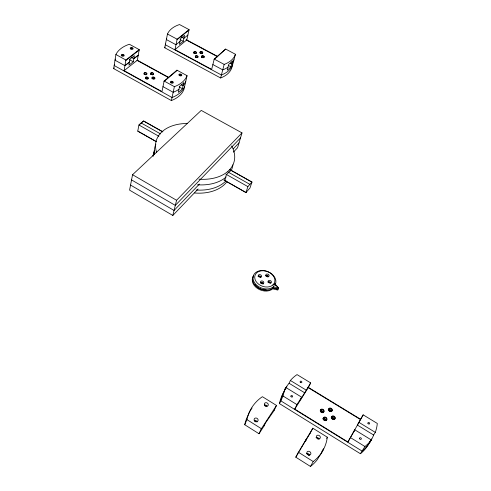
<?xml version="1.0" encoding="UTF-8"?>
<svg xmlns="http://www.w3.org/2000/svg" width="491" height="491" viewBox="0 0 491 491"><rect width="100%" height="100%" fill="white"/><g stroke="black" fill="none" stroke-linecap="round" stroke-linejoin="round"><path stroke-width="0.74" d="M113.703 68.623L115.888 54.519A37.316 22.66 12.2 0 1 129.372 44.264L139.223 49.622L137.351 60.215L124.106 70.673L161.956 91.596L164.135 81.033L176.95 70.17L187.059 75.675L183.916 89.472A36.813 22.752 12.1 0 1 171.365 100.563L113.703 68.623A36.813 22.752 12.1 0 1 114.115 67.85M124.106 70.673L125.874 60.006L139.223 49.622M133.276 61.768L134.338 55.655L129.986 59.049L128.949 65.18L133.276 61.768L129.311 59.589M233.36 152.149L237.57 147.748L242.002 132.901L201.249 110.407L132.558 174.716L129.575 190.146L172.814 215.451L198.088 189.029M164.718 47.774L167.474 34.026A35.524 20.794 14.3 0 1 179.516 24.55L189.066 29.626L186.795 39.949L174.968 49.616L211.652 69.397L214.229 59.086L225.639 49.069L235.435 54.274L231.801 67.746A35.064 20.898 14.2 0 1 220.625 77.977L164.718 47.774A35.064 20.898 14.2 0 1 165.056 47.056M174.968 49.616L177.159 39.212L189.066 29.626M176.95 70.17L176.834 70.686L164.025 81.549M183.266 41.287L184.561 35.327L180.676 38.464L179.393 44.442L183.266 41.287L180.056 39.568M171.365 100.563L174.391 86.668A37.316 22.66 12.2 0 0 187.059 75.675M182.4 88.73L183.763 82.691A37.224 22.678 12.2 0 1 179.638 86.293L178.294 92.345A37.003 22.721 12.1 0 0 182.4 88.73L179.19 86.968M172.814 215.451L176.576 200.273L242.002 132.901M225.639 49.069L214.107 59.589M220.625 77.977L224.166 64.407A35.524 20.794 14.3 0 0 235.435 54.274M230.88 66.794L232.464 60.902A35.438 20.812 14.3 0 1 228.794 64.223L227.229 70.133A35.242 20.861 14.2 0 0 230.88 66.794L228.247 65.383M230.254 171.218L230.617 170.021A40.201 26.895 14.5 0 1 226.431 174.489L224.663 180.492A39.943 26.913 14.5 0 0 225.265 179.976M224.043 180.142L245.948 192.57L247.881 186.623L251.938 182.038L229.997 169.671M251.938 182.038L249.993 187.979L245.948 192.57M273.045 287.965L273.499 286.738A11.815 8.807 21.2 0 1 254.412 282.534A11.815 8.807 21.2 0 1 263.397 270.566A11.815 8.807 21.2 0 1 275.371 284.307L278.655 288.027L278.188 289.199L273.045 287.965A11.796 8.807 21.2 0 1 258.119 287.794A11.796 8.807 21.2 0 1 253.565 275.592M275.083 285.044L275.371 284.307M264.195 425.777L259.009 433.743L244.733 424.74L246.942 419.621A52.298 43.306 33.1 0 1 262.397 396.697L276.494 405.443L274.113 410.568M259.009 433.743L261.335 428.674L246.942 419.621M264.176 425.814L265.447 423.052L274.131 410.525M310.674 382.9L300.283 399.944L301.652 397.188L285.811 387.467L284.51 390.253A50.076 40.017 33.1 0 1 289.082 383.268L290.39 380.476A50.272 40.066 33 0 1 297.03 374.602L310.674 382.9L308.422 387.424L294.747 409.101L347.923 441.968L354.846 429.84L371.276 439.924L369.606 442.563A50.076 40.017 33.1 0 0 373.626 435.02L375.296 432.368A50.272 40.066 33 0 0 377.297 423.445L363.168 414.846L347.923 441.968M369.913 441.575A49.732 39.937 33.4 0 1 360.406 453.727L279.489 403.633L283.049 396.028A50.272 40.066 33 0 1 285.811 387.467M294.747 409.101L296.963 404.609L301.652 397.188M295.791 457.195L298.418 452.248L313.221 461.558L310.465 466.45L295.791 457.195L299.215 451.475M300.707 448.989L299.946 450.253M301.081 448.283L306.452 439.107M306.488 439.12L305.396 441.157L310.177 433.179M310.159 433.222L312.835 428.213L327.325 437.205L326.625 438.445M373.626 435.02L357.374 425.071L363.168 414.846M353.244 432.503L354.846 429.84M298.178 452.708L312.835 428.213M360.406 453.727L364.942 446.522A50.272 40.066 33 0 0 371.276 439.924M261.12 429.14L276.494 405.443M199.414 184.07L174.053 210.449L130.557 185.058M233.219 148.896L239.031 142.85M240.51 137.897L175.305 205.391L131.551 179.915M180.044 41.416L175.993 44.736L166.363 39.562A35.34 20.837 14.3 0 1 166.731 38.789M187.869 35.064L183.91 38.316L181.339 36.942M177.048 39.722L188.955 30.135M124.941 65.628L129.471 62.075M133.816 58.674L138.235 55.201L133.804 58.717L131.152 57.263M129.464 62.124L124.935 65.677L115.011 60.203A37.113 22.703 12.2 0 1 115.612 59.098M125.788 60.534L139.131 50.143M273.199 284.657L275.838 285.289L278.655 288.027L273.505 286.793M272.708 287.744L275.212 288.364M275.555 288.463L278.188 289.199M230.353 63.149L231.672 63.855A35.34 20.837 14.3 0 0 233.974 59.699M186.795 39.949L217.63 56.44M186.052 39.888L217.759 56.846M167.474 34.026L177.159 39.212M214.229 59.086L224.166 64.407M212.861 64.56L222.736 69.875A35.34 20.837 14.3 0 0 228.008 67.187M137.351 60.215L168.677 77.369M136.952 60.332L168.499 77.615M181.148 84.661L183.082 85.716A37.113 22.703 12.2 0 0 185.794 81.236M115.888 54.519L125.874 60.006M164.135 81.033L174.391 86.668M162.975 86.643L173.176 92.265A37.113 22.703 12.2 0 0 178.963 89.331M162.834 131.803L143.55 120.933L138.928 124.99L137.756 131.165L156.341 141.715M162.791 131.883L143.507 121.007L138.953 125.009L158.881 136.277M229.948 169.751L251.895 182.124M141.236 123.002L160.569 133.92M227.898 171.942L249.894 184.364M225.946 174.213L247.881 186.623M137.799 131.085L156.383 141.635M224.086 180.062L245.991 192.49M132.558 174.716L176.576 200.273M308.422 387.424L360.547 419.228M307.802 387.411L360.695 419.688M290.39 380.476L306.126 390.1M358.976 422.395L375.296 432.368M289.082 383.268L304.751 392.861M283.049 396.028L296.963 404.609M350.519 437.628L364.942 446.522M274.162 283.381L275.838 285.289M276.433 288.481L277.832 290.071L272.701 288.843A11.784 8.807 21.2 0 1 257.548 288.512A11.784 8.807 21.2 0 1 253.491 276.102M273.401 285.983L273.462 286.456M279.489 403.633A49.732 39.937 33.4 0 1 284.043 391.867M371.595 438.911A49.935 39.986 33.2 0 1 362.07 451.082L280.797 400.834A49.935 39.986 33.2 0 1 286.922 386.804M329.651 411.305A8.586 6.892 33.3 0 1 330.161 411.636M328.197 409.868A1.933 1.541 33 0 1 330.388 409.666A1.933 1.541 33 0 1 331.523 411.654M331.186 417.694A1.952 1.559 33.8 0 1 333.364 417.596A1.952 1.559 33.8 0 1 334.451 419.578M320.427 410.599A1.939 1.553 32.6 0 1 322.464 410.912A1.939 1.553 32.6 0 1 323.305 412.728M322.839 418.878A1.952 1.571 33.5 0 1 324.993 418.627A1.952 1.571 33.5 0 1 326.208 420.566M320.384 411.691A1.203 0.964 32.6 0 1 321.838 411.219A1.203 0.964 32.6 0 1 322.55 412.698M323.342 419.443A1.215 0.976 33.5 0 1 325.484 420.523M331.689 418.234A1.209 0.97 33.8 0 1 333.702 419.553M328.731 410.378A1.203 0.957 33 0 1 330.24 410.261A1.203 0.957 33 0 1 330.744 411.685M310.465 466.45A51.426 43.005 31 0 0 317.419 459.484L318.935 456.82A51.635 43.067 30.9 0 0 323.526 448.86L322.004 451.536A51.426 43.005 31 0 0 322.464 450.376M327.325 437.205A51.813 43.116 30.7 0 1 313.221 461.558M315.983 437.567A2.105 1.725 34.8 0 1 319.089 439.255M306.611 453.586A2.142 1.78 35.9 0 1 309.637 455.366M316.959 438.389A0.982 0.804 34.8 0 1 318.027 439.193M307.108 454.562A1 0.829 35.9 0 1 308.587 455.433M252.073 408.003A52.12 43.257 33.2 0 0 249.133 412.827L247.93 415.619A51.911 43.19 33.4 0 0 244.733 424.74M254.148 420.394A2.081 1.755 28.6 0 1 257.069 421.99M264.348 405.081A2.05 1.7 28.2 0 1 267.092 406.272M254.602 421.333A0.97 0.816 28.6 0 1 256.007 421.996M264.913 405.959A0.957 0.792 28.2 0 1 265.993 406.315M184.61 86.441A36.923 22.733 12.1 0 1 172.034 97.506L114.182 65.524A36.923 22.733 12.1 0 1 114.593 64.751M150.639 74.393A1.436 0.878 12.2 0 1 152.959 74.663M151.989 78.75A1.442 0.89 12.3 0 1 154.039 78.806M144.09 74.325A1.436 0.884 11.9 0 1 146.079 74.423M145.551 78.615A1.442 0.89 12 0 1 147.41 78.793M145.103 74.454A0.89 0.546 11.9 0 1 145.993 74.865M151.952 74.509A0.89 0.546 12.2 0 1 152.591 74.884M232.605 64.781A35.168 20.88 14.2 0 1 221.404 74.994L165.326 44.749A35.168 20.88 14.2 0 1 165.663 44.03M200.083 53.237A1.363 0.81 14.3 0 1 202.212 53.734M201.979 57.202A1.369 0.816 14.4 0 1 203.624 57.699M193.712 53.28A1.369 0.81 14.1 0 1 195.473 53.261M195.516 57.195A1.375 0.822 14.1 0 1 197.462 57.693M196.148 57.447A0.853 0.509 14.1 0 1 196.928 57.699M202.053 57.551A0.853 0.509 14.4 0 1 203.053 57.699M201.095 53.458A0.847 0.503 14.3 0 1 201.703 53.752M226.001 180.848A39.851 26.919 14.5 0 1 196.093 190.011M153.204 156.193A39.851 26.919 14.5 0 1 154.321 150.516M232.912 164.835A40.072 26.901 14.5 0 1 231.2 170.506M226.161 176.975A40.072 26.901 14.5 0 1 197.517 184.782M154.573 154.733A40.072 26.901 14.5 0 1 155.88 144.139M231.642 145.962A40.311 26.882 14.6 0 1 198.978 179.19M156.672 152.584A40.311 26.882 14.6 0 1 187.415 123.486M226.584 182.167A39.722 26.931 14.5 0 1 194.626 193.006M152.983 155.935A39.722 26.931 14.5 0 1 154.383 151.922M265.649 275.69A1.706 1.264 21.3 0 1 267.319 275.463A1.706 1.264 21.3 0 1 268.589 276.66M266.036 276.2A1.056 0.786 21.3 0 1 267.399 276.01A1.056 0.786 21.3 0 1 267.908 277.163M267.841 282.098A1.712 1.283 21.7 0 1 269.584 281.797A1.712 1.283 21.7 0 1 270.885 283.104M268.301 282.546A1.062 0.792 21.7 0 1 270.265 283.074M258.014 276.323A1.706 1.277 20.8 0 1 259.647 275.991A1.706 1.277 20.8 0 1 261.003 277.127M258.505 276.715A1.062 0.792 20.8 0 1 259.837 276.574A1.062 0.792 20.8 0 1 260.377 277.685M260.463 282.503A1.718 1.289 21.2 0 1 262.39 282.552A1.718 1.289 21.2 0 1 263.299 284.068M260.77 283.043A1.068 0.798 21.2 0 1 262.617 284.062M272.793 285.026A10.151 7.561 21.2 0 0 274.414 282.871A10.409 7.752 21.2 0 0 263.87 270.768A10.409 7.752 21.2 0 0 255.946 281.288A10.409 7.752 21.2 0 0 272.769 285.062M275.457 283.209A11.796 8.807 21.2 0 1 275.175 284.774M266.22 289.942A10.372 7.752 21.2 0 1 254.939 284.375M328.737 410.507A1.939 1.541 32.9 0 0 331.904 411.071A1.939 1.541 32.9 0 0 330.296 408.334A1.939 1.541 32.9 0 0 328.737 410.507M331.658 418.442A1.952 1.559 33.7 0 0 334.85 419.007A1.952 1.559 33.7 0 0 333.223 416.233A1.952 1.559 33.7 0 0 331.658 418.442M320.488 411.575A1.939 1.559 32.6 0 0 323.673 412.145A1.939 1.559 32.6 0 0 322.071 409.396A1.939 1.559 32.6 0 0 320.488 411.575M323.366 419.541A1.958 1.571 33.4 0 0 326.57 420.112A1.958 1.571 33.4 0 0 324.956 417.332A1.958 1.571 33.4 0 0 323.366 419.541M328.909 410.267A1.939 1.547 32.9 0 0 332.076 410.771A1.939 1.547 32.9 0 0 330.406 408.052A1.939 1.547 32.9 0 0 328.909 410.267M331.83 418.203A1.952 1.559 33.7 0 0 335.015 418.706A1.952 1.559 33.7 0 0 333.334 415.957A1.952 1.559 33.7 0 0 331.83 418.203M320.654 411.335A1.939 1.559 32.5 0 0 323.839 411.845A1.939 1.559 32.5 0 0 322.182 409.113A1.939 1.559 32.5 0 0 320.654 411.335M323.538 419.308A1.958 1.571 33.4 0 0 326.736 419.811A1.958 1.571 33.4 0 0 325.06 417.049A1.958 1.571 33.4 0 0 323.538 419.308M367.992 423.463A0.957 0.749 35.8 0 0 369.533 423.837A0.957 0.749 35.8 0 0 368.809 422.456A0.957 0.749 35.8 0 0 367.992 423.463M359.651 438.764A0.976 0.773 36.8 0 0 361.223 439.144A0.976 0.773 36.8 0 0 360.486 437.727A0.976 0.773 36.8 0 0 359.651 438.764M291.003 396.593A0.939 0.761 29.4 0 0 292.556 396.777A0.939 0.761 29.4 0 0 291.715 395.488A0.939 0.761 29.4 0 0 291.003 396.593M300.259 382.213A0.921 0.737 29 0 0 301.781 382.397A0.921 0.737 29 0 0 300.946 381.139A0.921 0.737 29 0 0 300.259 382.213M316.621 437.647A2.111 1.725 34.7 0 0 320.083 438.254A2.111 1.725 34.7 0 0 318.352 435.21A2.111 1.725 34.7 0 0 316.621 437.647M307.022 453.678A2.148 1.78 35.7 0 0 310.533 454.519A2.148 1.78 35.7 0 0 309.017 451.321A2.148 1.78 35.7 0 0 307.022 453.678M254.473 420.67A2.087 1.755 28.5 0 0 257.953 420.836A2.087 1.755 28.5 0 0 255.928 418.001A2.087 1.755 28.5 0 0 254.473 420.67M264.723 405.265A2.056 1.7 28.1 0 0 268.141 405.437A2.056 1.7 28.1 0 0 266.128 402.681A2.056 1.7 28.1 0 0 264.723 405.265M151.167 74.399A1.436 0.878 12.3 0 0 153.45 74.147A1.436 0.878 12.3 0 0 151.541 72.92A1.436 0.878 12.3 0 0 151.167 74.399M152.523 78.769A1.442 0.89 12.3 0 0 154.818 78.511A1.442 0.89 12.3 0 0 152.897 77.277A1.442 0.89 12.3 0 0 152.523 78.769M144.544 74.38A1.442 0.884 12 0 0 146.846 74.123A1.442 0.884 12 0 0 144.931 72.895A1.442 0.884 12 0 0 144.544 74.38M145.876 78.763A1.448 0.89 12 0 0 148.184 78.499A1.448 0.89 12 0 0 146.263 77.265A1.448 0.89 12 0 0 145.876 78.763M151.24 74.104A1.436 0.878 12.3 0 0 153.511 73.828A1.436 0.878 12.3 0 0 151.584 72.619A1.436 0.878 12.3 0 0 151.24 74.104M152.597 78.474A1.442 0.89 12.3 0 0 154.88 78.192A1.442 0.89 12.3 0 0 152.94 76.977A1.442 0.89 12.3 0 0 152.597 78.474M144.618 74.08A1.442 0.884 12 0 0 146.901 73.803A1.442 0.884 12 0 0 144.974 72.594A1.442 0.884 12 0 0 144.618 74.08M145.95 78.462A1.448 0.89 12 0 0 148.245 78.179A1.448 0.89 12 0 0 146.3 76.958A1.448 0.89 12 0 0 145.95 78.462M121.762 55.87A1.51 0.908 11 0 0 124.192 55.624A1.51 0.908 11 0 0 122.21 54.36A1.51 0.908 11 0 0 121.762 55.87M130.729 48.977A1.491 0.89 11.4 0 0 133.122 48.744A1.491 0.89 11.4 0 0 131.158 47.498A1.491 0.89 11.4 0 0 130.729 48.977M179.35 75.504A1.504 0.921 13.5 0 0 181.78 75.35A1.504 0.921 13.5 0 0 179.872 73.994A1.504 0.921 13.5 0 0 179.35 75.504M170.843 82.807A1.522 0.939 13.1 0 0 173.311 82.648A1.522 0.939 13.1 0 0 171.384 81.267A1.522 0.939 13.1 0 0 170.843 82.807M131.232 48.677A0.694 0.417 11.4 0 0 132.343 48.566A0.694 0.417 11.4 0 0 131.428 47.983A0.694 0.417 11.4 0 0 131.232 48.677M122.271 55.557A0.706 0.423 11 0 0 123.407 55.446A0.706 0.423 11 0 0 122.486 54.851A0.706 0.423 11 0 0 122.271 55.557M171.377 82.5A0.712 0.436 13.1 0 0 172.531 82.427A0.712 0.436 13.1 0 0 171.629 81.782A0.712 0.436 13.1 0 0 171.377 82.5M179.878 75.209A0.7 0.43 13.5 0 0 181.007 75.135A0.7 0.43 13.5 0 0 180.117 74.503A0.7 0.43 13.5 0 0 179.878 75.209M200.463 53.255A1.369 0.81 14.3 0 0 202.654 53.138A1.369 0.81 14.3 0 0 200.893 51.923A1.369 0.81 14.3 0 0 200.463 53.255M201.979 57.343A1.375 0.816 14.4 0 0 204.176 57.22A1.375 0.816 14.4 0 0 202.409 55.992A1.375 0.816 14.4 0 0 201.979 57.343M194.246 53.188A1.369 0.81 14.1 0 0 196.449 53.071A1.369 0.81 14.1 0 0 194.688 51.85A1.369 0.81 14.1 0 0 194.246 53.188M195.737 57.281A1.375 0.822 14.1 0 0 197.947 57.159A1.375 0.822 14.1 0 0 196.185 55.931A1.375 0.822 14.1 0 0 195.737 57.281M200.567 52.985A1.369 0.81 14.3 0 0 202.728 52.813A1.369 0.81 14.3 0 0 200.917 51.629A1.369 0.81 14.3 0 0 200.567 52.985M202.053 57.036A1.375 0.816 14.4 0 0 204.25 56.913A1.375 0.816 14.4 0 0 202.482 55.686A1.375 0.816 14.4 0 0 202.053 57.036M194.35 52.911A1.369 0.81 14.1 0 0 196.523 52.746A1.369 0.81 14.1 0 0 194.712 51.555A1.369 0.81 14.1 0 0 194.35 52.911M195.848 57.005A1.375 0.822 14.1 0 0 198.026 56.833A1.375 0.822 14.1 0 0 196.21 55.636A1.375 0.822 14.1 0 0 195.848 57.005M200.531 52.948A1.369 0.81 14.3 0 0 202.722 52.832A1.369 0.81 14.3 0 0 200.966 51.616A1.369 0.81 14.3 0 0 200.531 52.948M266.208 275.991A1.706 1.264 21.3 0 0 269.037 276.059A1.706 1.264 21.3 0 0 267.196 274.027A1.706 1.264 21.3 0 0 266.208 275.991M268.479 282.356A1.718 1.283 21.6 0 0 271.32 282.417A1.718 1.283 21.6 0 0 269.467 280.361A1.718 1.283 21.6 0 0 268.479 282.356M258.702 276.636A1.712 1.277 20.8 0 0 261.5 276.537A1.712 1.277 20.8 0 0 259.512 274.586A1.712 1.277 20.8 0 0 258.702 276.636M260.936 283.025A1.725 1.289 21.2 0 0 263.747 282.92A1.725 1.289 21.2 0 0 261.746 280.944A1.725 1.289 21.2 0 0 260.936 283.025"/></g></svg>
